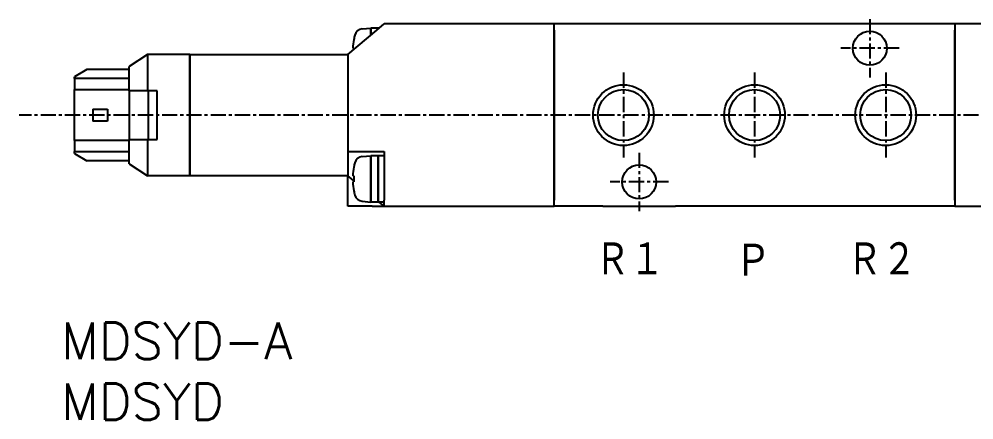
# Model space of a CAD drawing. Extents: x 83 to 239, y 31 to 153.
# Drawn here: x 82.9 to 161.5, y 30.7 to 63.7 of the extents above; entities that cross this region are included whole.
import ezdxf
from ezdxf.enums import TextEntityAlignment as Align

# ---------------------------------------------------------------- set-up
doc = ezdxf.new("R2010")
doc.units = 0
doc.linetypes.add('CENTER', pattern=[2, 1.25, -0.25, 0.25, -0.25])
doc.layers.get('0').update_dxf_attribs({"linetype": 'CONTINUOUS'})
doc.layers.add('CENTER', color=1, linetype='CENTER')
doc.styles.get("Standard").update_dxf_attribs({"font": 'txt.shx', "bigfont": 'extfont.shx'})

# ---------------------------------------------------------------- blocks, each defined once
blk = doc.blocks.new('*U1')
at = {"color": 7, "linetype": 'CONTINUOUS', "width": 0.864328}
blk.add_text('Ｒ２', height=3, dxfattribs=at).set_placement((151.073, 42.365))
blk = doc.blocks.new('*U2')
at = {"color": 7, "linetype": 'CONTINUOUS', "width": 0.900315}
blk.add_text('Ｐ', height=3, dxfattribs=at).set_placement((141.828, 42.261))
blk = doc.blocks.new('*U3')
at = {"color": 7, "linetype": 'CONTINUOUS', "width": 0.864328}
blk.add_text('Ｒ１', height=3, dxfattribs=at).set_placement((130.302, 42.365))

msp = doc.modelspace()

# ---------------------------------------------------------------- linework, layer by layer
at = {"color": 7, "linetype": 'CONTINUOUS'}
for p, q in [((111.13, 62.851), (111.837, 62.913)), ((111.837, 62.913), (111.837, 62.347)), ((112.437, 62.913), (111.837, 62.913)), ((111.837, 62.347), (111.837, 62.913)), ((112.337, 62.763), (112.937, 63.263)), ((112.437, 62.913), (112.437, 62.847)), ((112.517, 62.913), (112.437, 62.913)), ((112.437, 62.847), (112.437, 62.913)), ((126.937, 63.263), (112.937, 63.263)), ((126.937, 48.263), (126.937, 63.263)), ((149.937, 63.263), (126.937, 63.263)), ((155.937, 63.263), (149.937, 63.263)), ((159.937, 63.263), (155.937, 63.263)), ((159.937, 63.263), (159.937, 48.263)), ((173.937, 63.263), (159.937, 63.263)), ((109.937, 60.763), (112.337, 62.763)), ((126.937, 62.763), (126.937, 48.763)), ((159.937, 48.763), (159.937, 62.763)), ((110.439, 61.985), (110.434, 61.99)), ((93.437, 60.763), (91.937, 59.763)), ((96.937, 60.763), (93.437, 60.763)), ((93.437, 60.763), (93.437, 57.763)), ((96.937, 50.763), (96.937, 60.763)), ((96.937, 60.763), (96.937, 50.763)), ((96.937, 60.763), (109.937, 60.763)), ((109.937, 60.763), (109.937, 52.763)), ((109.937, 60.763), (109.937, 50.763)), ((110.439, 61.266), (110.35, 61.266)), ((88.437, 59.513), (87.437, 58.913)), ((91.937, 59.513), (88.437, 59.513)), ((91.937, 57.763), (91.937, 59.763)), ((87.437, 58.763), (87.437, 58.913)), ((87.437, 58.763), (87.437, 57.863)), ((91.937, 58.763), (87.437, 58.763)), ((87.437, 57.863), (91.937, 57.863)), ((87.437, 53.663), (87.437, 57.863)), ((91.937, 57.763), (91.937, 53.763)), ((93.437, 57.763), (91.937, 57.763)), ((94.237, 57.763), (93.437, 57.763)), ((93.52, 53.763), (93.52, 57.763)), ((94.237, 53.763), (94.237, 57.763)), ((88.937, 56.263), (90.137, 56.263)), ((88.937, 56.263), (88.937, 55.263)), ((90.137, 56.263), (90.137, 55.263)), ((90.137, 55.263), (88.937, 55.263)), ((91.937, 53.663), (87.437, 53.663)), ((87.437, 53.663), (87.437, 52.763)), ((91.937, 51.763), (91.937, 53.763)), ((91.937, 53.763), (93.437, 53.763)), ((93.437, 53.763), (94.237, 53.763)), ((93.437, 53.763), (93.437, 50.763)), ((87.437, 52.613), (87.437, 52.763)), ((87.437, 52.763), (91.937, 52.763)), ((109.937, 52.763), (112.937, 52.763)), ((112.937, 52.763), (112.937, 48.763)), ((87.437, 52.613), (88.437, 52.013)), ((91.937, 52.013), (88.437, 52.013)), ((111.13, 52.351), (111.837, 52.413)), ((111.837, 52.413), (111.837, 48.613)), ((112.437, 52.413), (111.837, 52.413)), ((111.837, 48.613), (111.837, 52.413)), ((112.437, 52.413), (112.437, 48.613)), ((112.937, 52.413), (112.437, 52.413)), ((112.437, 48.613), (112.437, 52.413)), ((91.937, 51.763), (93.437, 50.763)), ((110.439, 51.485), (110.434, 51.49)), ((96.937, 50.763), (93.437, 50.763)), ((109.937, 50.763), (96.937, 50.763)), ((110.237, 50.513), (109.937, 50.763)), ((109.937, 48.263), (109.937, 50.763)), ((110.436, 50.348), (110.237, 50.513)), ((110.439, 50.766), (110.35, 50.766)), ((110.35, 50.261), (110.439, 50.261)), ((110.434, 49.537), (110.439, 49.541)), ((112.937, 48.263), (112.937, 48.763)), ((111.937, 48.263), (109.937, 48.263)), ((111.13, 48.675), (111.837, 48.613)), ((112.437, 48.613), (111.837, 48.613)), ((111.937, 48.263), (112.937, 48.263)), ((112.937, 48.613), (112.437, 48.613)), ((112.937, 48.263), (112.517, 48.613)), ((112.937, 48.263), (126.937, 48.263)), ((130.937, 48.263), (126.937, 48.263)), ((130.937, 48.263), (136.937, 48.263)), ((159.937, 48.263), (136.937, 48.263)), ((159.937, 48.263), (173.937, 48.263))]:
    msp.add_line(p, q, dxfattribs=at)
for points in [[(110.439, 61.266, 0), (110.439, 61.265, 0), (110.439, 61.264, 0), (110.439, 61.264, 0), (110.439, 61.263, 0), (110.439, 61.262, 0), (110.439, 61.262, 0), (110.439, 61.261, 0), (110.439, 61.26, 0), (110.439, 61.26, 0), (110.439, 61.259, 0), (110.439, 61.258, 0), (110.439, 61.258, 0), (110.439, 61.257, 0), (110.439, 61.256, 0), (110.439, 61.256, 0), (110.439, 61.255, 0), (110.439, 61.254, 0), (110.439, 61.254, 0), (110.439, 61.253, 0), (110.439, 61.252, 0), (110.439, 61.252, 0), (110.439, 61.251, 0), (110.439, 61.25, 0), (110.439, 61.249, 0), (110.438, 61.249, 0), (110.438, 61.248, 0), (110.438, 61.247, 0), (110.438, 61.247, 0), (110.438, 61.246, 0), (110.438, 61.245, 0), (110.438, 61.245, 0), (110.438, 61.244, 0), (110.438, 61.243, 0), (110.438, 61.243, 0), (110.438, 61.242, 0), (110.438, 61.241, 0), (110.438, 61.241, 0), (110.438, 61.24, 0), (110.438, 61.239, 0), (110.438, 61.239, 0), (110.438, 61.238, 0), (110.438, 61.237, 0), (110.438, 61.236, 0), (110.438, 61.236, 0), (110.438, 61.235, 0), (110.438, 61.234, 0), (110.438, 61.234, 0), (110.438, 61.233, 0), (110.438, 61.233, 0), (110.438, 61.232, 0), (110.438, 61.231, 0), (110.438, 61.23, 0), (110.438, 61.23, 0), (110.438, 61.229, 0), (110.438, 61.228, 0), (110.438, 61.228, 0), (110.438, 61.227, 0), (110.438, 61.226, 0), (110.438, 61.226, 0), (110.438, 61.225, 0), (110.438, 61.224, 0), (110.438, 61.224, 0), (110.437, 61.223, 0), (110.437, 61.222, 0), (110.437, 61.222, 0), (110.437, 61.221, 0), (110.437, 61.22, 0), (110.437, 61.22, 0), (110.437, 61.219, 0), (110.437, 61.218, 0), (110.437, 61.218, 0), (110.437, 61.217, 0), (110.437, 61.216, 0), (110.437, 61.215, 0), (110.437, 61.215, 0), (110.437, 61.214, 0), (110.437, 61.213, 0), (110.437, 61.213, 0), (110.437, 61.212, 0), (110.437, 61.211, 0), (110.437, 61.211, 0), (110.437, 61.21, 0), (110.437, 61.209, 0), (110.437, 61.209, 0), (110.437, 61.208, 0), (110.437, 61.207, 0), (110.437, 61.207, 0), (110.437, 61.206, 0), (110.437, 61.205, 0), (110.437, 61.205, 0), (110.437, 61.204, 0), (110.437, 61.203, 0), (110.437, 61.203, 0), (110.437, 61.202, 0), (110.437, 61.201, 0), (110.437, 61.2, 0), (110.437, 61.2, 0), (110.437, 61.199, 0), (110.437, 61.199, 0), (110.437, 61.198, 0), (110.437, 61.197, 0), (110.437, 61.197, 0), (110.437, 61.196, 0), (110.437, 61.195, 0), (110.436, 61.194, 0), (110.436, 61.194, 0), (110.436, 61.193, 0), (110.436, 61.192, 0), (110.436, 61.192, 0), (110.436, 61.191, 0), (110.436, 61.19, 0), (110.436, 61.19, 0), (110.436, 61.189, 0), (110.436, 61.188, 0), (110.436, 61.188, 0), (110.436, 61.187, 0), (110.436, 61.186, 0), (110.436, 61.186, 0), (110.436, 61.185, 0), (110.436, 61.184, 0), (110.436, 61.184, 0), (110.436, 61.183, 0), (110.436, 61.182, 0), (110.436, 61.181, 0), (110.436, 61.181, 0), (110.436, 61.18, 0), (110.436, 61.179, 0), (110.436, 61.179, 0)], [(110.439, 50.766, 0), (110.439, 50.762, 0), (110.439, 50.758, 0), (110.439, 50.754, 0), (110.439, 50.75, 0), (110.438, 50.746, 0), (110.438, 50.742, 0), (110.438, 50.738, 0), (110.438, 50.734, 0), (110.438, 50.73, 0), (110.438, 50.726, 0), (110.437, 50.722, 0), (110.437, 50.718, 0), (110.437, 50.715, 0), (110.437, 50.711, 0), (110.437, 50.707, 0), (110.437, 50.703, 0), (110.437, 50.699, 0), (110.437, 50.695, 0), (110.436, 50.691, 0), (110.436, 50.687, 0), (110.436, 50.683, 0), (110.436, 50.679, 0), (110.436, 50.675, 0), (110.436, 50.671, 0), (110.436, 50.667, 0), (110.436, 50.663, 0), (110.435, 50.659, 0), (110.435, 50.655, 0), (110.435, 50.651, 0), (110.435, 50.647, 0), (110.435, 50.644, 0), (110.435, 50.639, 0), (110.435, 50.636, 0), (110.435, 50.632, 0), (110.435, 50.628, 0), (110.435, 50.624, 0), (110.435, 50.62, 0), (110.435, 50.616, 0), (110.434, 50.612, 0), (110.434, 50.608, 0), (110.434, 50.604, 0), (110.434, 50.6, 0), (110.434, 50.596, 0), (110.434, 50.592, 0), (110.434, 50.588, 0), (110.434, 50.584, 0), (110.434, 50.58, 0), (110.434, 50.576, 0), (110.434, 50.572, 0), (110.434, 50.569, 0), (110.434, 50.565, 0), (110.434, 50.561, 0), (110.434, 50.557, 0), (110.434, 50.553, 0), (110.434, 50.549, 0), (110.434, 50.545, 0), (110.434, 50.541, 0), (110.434, 50.537, 0), (110.434, 50.533, 0), (110.434, 50.529, 0), (110.434, 50.525, 0), (110.434, 50.521, 0), (110.434, 50.517, 0), (110.434, 50.513, 0), (110.434, 50.509, 0), (110.434, 50.505, 0), (110.434, 50.501, 0), (110.434, 50.497, 0), (110.434, 50.493, 0), (110.434, 50.489, 0), (110.434, 50.486, 0), (110.434, 50.482, 0), (110.434, 50.478, 0), (110.434, 50.474, 0), (110.434, 50.47, 0), (110.434, 50.466, 0), (110.434, 50.462, 0), (110.434, 50.458, 0), (110.434, 50.454, 0), (110.434, 50.45, 0), (110.434, 50.446, 0), (110.434, 50.442, 0), (110.434, 50.438, 0), (110.434, 50.434, 0), (110.434, 50.43, 0), (110.434, 50.426, 0), (110.434, 50.422, 0), (110.434, 50.419, 0), (110.434, 50.415, 0), (110.435, 50.411, 0), (110.435, 50.407, 0), (110.435, 50.403, 0), (110.435, 50.399, 0), (110.435, 50.395, 0), (110.435, 50.391, 0), (110.435, 50.387, 0), (110.435, 50.383, 0), (110.435, 50.379, 0), (110.435, 50.375, 0), (110.435, 50.371, 0), (110.435, 50.367, 0), (110.436, 50.363, 0), (110.436, 50.359, 0), (110.436, 50.355, 0), (110.436, 50.351, 0), (110.436, 50.347, 0), (110.436, 50.343, 0), (110.436, 50.34, 0), (110.436, 50.336, 0), (110.437, 50.332, 0), (110.437, 50.328, 0), (110.437, 50.324, 0), (110.437, 50.32, 0), (110.437, 50.316, 0), (110.437, 50.312, 0), (110.437, 50.308, 0), (110.437, 50.304, 0), (110.438, 50.3, 0), (110.438, 50.296, 0), (110.438, 50.292, 0), (110.438, 50.288, 0), (110.438, 50.284, 0), (110.438, 50.28, 0), (110.439, 50.276, 0), (110.439, 50.273, 0), (110.439, 50.269, 0), (110.439, 50.265, 0), (110.439, 50.261, 0)]]:
    msp.add_polyline3d(points, dxfattribs=at)
for centre, radius in [((152.937, 61.263), 1.4), ((132.637, 55.763), 2.1), ((143.437, 55.763), 2.1), ((154.237, 55.763), 2.1), ((133.937, 50.263), 1.4)]:
    msp.add_circle(centre, radius, dxfattribs=at)
at = {"color": 3, "linetype": 'CONTINUOUS'}
for centre in [(132.637, 55.763), (143.437, 55.763), (154.237, 55.763)]:
    msp.add_circle(centre, 2.5, dxfattribs=at)
at = {"color": 7, "linetype": 'CONTINUOUS'}
for centre, radius, start, end in [((115.337, 61.013), 5, 164.61485, 168.738), ((111.191, 62.154), 0.7, 95, 164.61485), ((115.337, 61.013), 4.994, 168.77815, 177.10163), ((111.191, 51.654), 0.7, 95, 164.61485), ((115.337, 50.513), 4.994, 168.77815, 177.10163), ((115.337, 50.513), 5, 164.61485, 168.738), ((115.337, 50.513), 4.994, 182.89837, 191.22185), ((115.337, 50.513), 5, 191.262, 195.38515), ((111.191, 49.372), 0.7, 195.38515, 265)]:
    msp.add_arc(centre, radius, start, end, dxfattribs=at)
at = {"layer": 'CENTER', "color": 1, "linetype": 'CENTER'}
for p, q in [((152.937, 63.663), (152.937, 58.863)), ((155.337, 61.263), (150.537, 61.263)), ((132.637, 59.263), (132.637, 52.263)), ((143.437, 59.263), (143.437, 52.263)), ((154.237, 59.263), (154.237, 52.263)), ((201.892, 55.763), (82.863, 55.763)), ((133.937, 52.663), (133.937, 47.863)), ((136.337, 50.263), (131.537, 50.263))]:
    msp.add_line(p, q, dxfattribs=at)

# ---------------------------------------------------------------- block references
at = {"color": 7, "linetype": 'CONTINUOUS'}
for name in ['*U3', '*U2', '*U1']:
    msp.add_blockref(name, (0, 0), dxfattribs=at)

# ---------------------------------------------------------------- texts
for s, p in [('MDSYD-A', (86.343, 37.185)), ('MDSYD', (86.343, 32.185))]:
    msp.add_text(s, height=3, dxfattribs=at).set_placement(p, align=Align.MIDDLE_LEFT)

doc.saveas('drawing.dxf')
